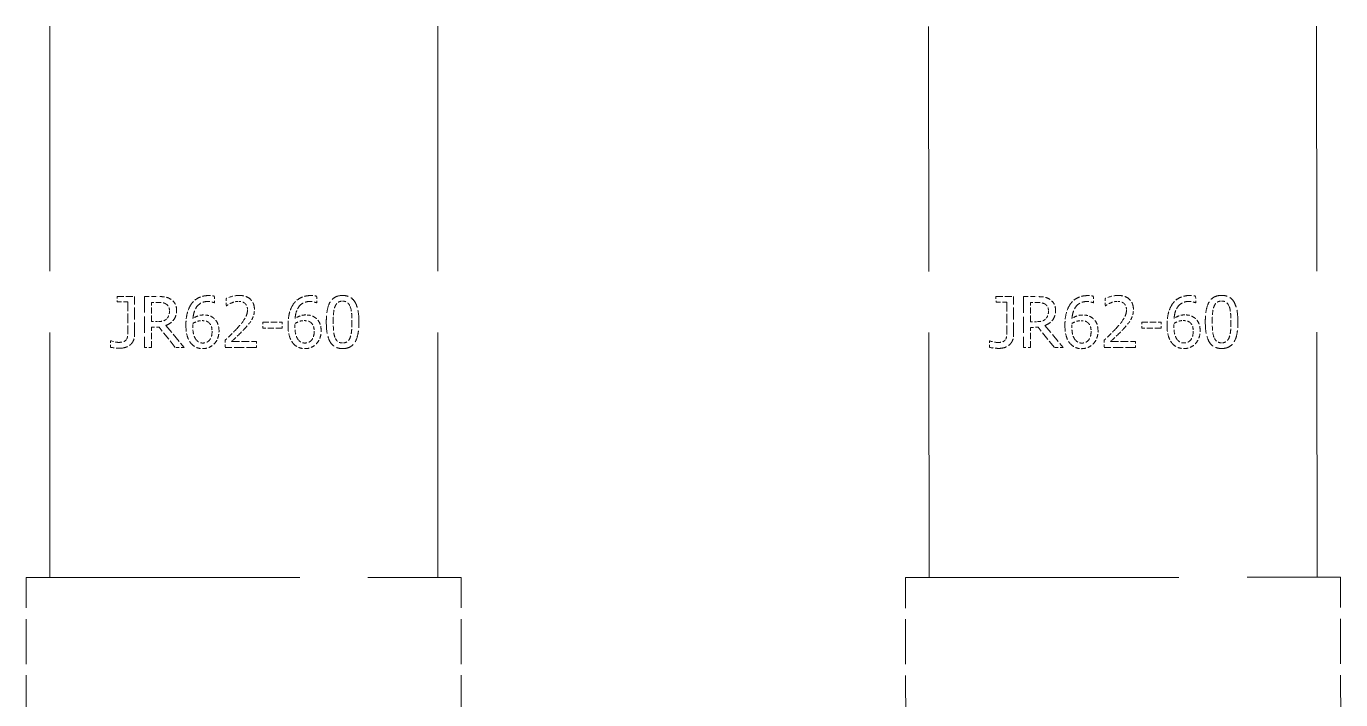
# Model space of a CAD drawing. Header units: millimetres. Extents: x 0 to 5945, y 0 to 4205.
# Drawn here: x 1856.1 to 1920.4, y 759.5 to 792.5 of the extents above; entities that cross this region are included whole.
import ezdxf

# ---------------------------------------------------------------- set-up
doc = ezdxf.new("R2010")
doc.units = ezdxf.units.MM
doc.header["$LTSCALE"] = 5
doc.linetypes.add('DASHED', pattern=[0.2067, 0.1654, -0.0413])
doc.layers.add('가려진 것(ISO)', color=2, linetype='DASHED', lineweight=18)

msp = doc.modelspace()

# ---------------------------------------------------------------- linework, layer by layer
at = {"layer": '가려진 것(ISO)', "ltscale": 14.513788}
for p, q in [((1857.237, 765.541), (1857.237, 795.541)), ((1876.237, 765.541), (1876.237, 795.541)), ((1900.291, 765.531), (1900.259, 795.531)), ((1919.291, 765.551), (1919.259, 795.551))]:
    msp.add_line(p, q, dxfattribs=at)
at = {"layer": '가려진 것(ISO)', "ltscale": 0.408742}
for p, q in [((1860.53, 779.304), (1861.391, 779.304)), ((1903.569, 779.298), (1904.43, 779.299))]:
    msp.add_line(p, q, dxfattribs=at)
at = {"layer": '가려진 것(ISO)', "ltscale": 0.101}
for p, q in [((1860.53, 779.304), (1860.53, 779.039)), ((1903.569, 779.298), (1903.57, 779.032))]:
    msp.add_line(p, q, dxfattribs=at)
at = {"layer": '가려진 것(ISO)', "ltscale": 0.254898}
for p, q in [((1861.058, 779.039), (1860.53, 779.039)), ((1904.098, 779.033), (1903.57, 779.032))]:
    msp.add_line(p, q, dxfattribs=at)
at = {"layer": '가려진 것(ISO)', "ltscale": 0.554793}
for p, q in [((1861.058, 779.039), (1861.058, 777.582)), ((1904.098, 779.033), (1904.1, 777.576))]:
    msp.add_line(p, q, dxfattribs=at)
at = {"layer": '가려진 것(ISO)', "ltscale": 0.704514}
for p, q in [((1861.391, 777.455), (1861.391, 779.304)), ((1904.432, 777.449), (1904.43, 779.299))]:
    msp.add_line(p, q, dxfattribs=at)
at = {"layer": '가려진 것(ISO)', "ltscale": 0.277625}
for p, q in [((1861.881, 779.304), (1862.525, 779.304)), ((1904.921, 779.299), (1905.565, 779.3))]:
    msp.add_line(p, q, dxfattribs=at)
at = {"layer": '가려진 것(ISO)', "ltscale": 0.952248}
for p, q in [((1861.881, 779.304), (1861.881, 776.804)), ((1904.921, 779.299), (1904.923, 776.799))]:
    msp.add_line(p, q, dxfattribs=at)
at = {"layer": '가려진 것(ISO)', "ltscale": 0.357995}
for p, q in [((1862.213, 778.076), (1862.213, 779.017)), ((1905.254, 778.072), (1905.253, 779.012))]:
    msp.add_line(p, q, dxfattribs=at)
at = {"layer": '가려진 것(ISO)', "ltscale": 0.140725}
for p, q in [((1862.543, 779.017), (1862.213, 779.017)), ((1905.583, 779.012), (1905.253, 779.012))]:
    msp.add_line(p, q, dxfattribs=at)
at = {"layer": '가려진 것(ISO)', "ltscale": 0.005363}
for p, q in [((1865.307, 778.994), (1865.293, 778.994)), ((1908.347, 778.993), (1908.333, 778.993))]:
    msp.add_line(p, q, dxfattribs=at)
at = {"layer": '가려진 것(ISO)', "ltscale": 0.122609}
for p, q in [((1865.307, 778.994), (1865.307, 779.316)), ((1870.307, 778.994), (1870.307, 779.316)), ((1908.347, 778.993), (1908.346, 779.315)), ((1913.347, 778.998), (1913.346, 779.32))]:
    msp.add_line(p, q, dxfattribs=at)
at = {"layer": '가려진 것(ISO)', "ltscale": 0.135729}
for p, q in [((1865.872, 779.207), (1865.872, 778.85)), ((1908.912, 779.206), (1908.912, 778.849))]:
    msp.add_line(p, q, dxfattribs=at)
at = {"layer": '가려진 것(ISO)', "ltscale": 0.006873}
for p, q in [((1865.89, 778.85), (1865.872, 778.85)), ((1908.93, 778.85), (1908.912, 778.849))]:
    msp.add_line(p, q, dxfattribs=at)
at = {"layer": '가려진 것(ISO)', "ltscale": 0.005708}
for p, q in [((1870.307, 778.994), (1870.293, 778.994)), ((1913.347, 778.998), (1913.333, 778.998))]:
    msp.add_line(p, q, dxfattribs=at)
at = {"layer": '가려진 것(ISO)', "ltscale": 0.124447}
for p, q in [((1862.213, 778.076), (1862.505, 778.076)), ((1905.254, 778.072), (1905.546, 778.072))]:
    msp.add_line(p, q, dxfattribs=at)
at = {"layer": '가려진 것(ISO)', "ltscale": 0.378833}
for p, q in [((1862.213, 776.804), (1862.213, 777.799)), ((1905.256, 776.799), (1905.255, 777.794))]:
    msp.add_line(p, q, dxfattribs=at)
at = {"layer": '가려진 것(ISO)', "ltscale": 0.162092}
for p, q in [((1862.594, 777.799), (1862.213, 777.799)), ((1905.635, 777.795), (1905.255, 777.794))]:
    msp.add_line(p, q, dxfattribs=at)
at = {"layer": '가려진 것(ISO)', "ltscale": 0.500089}
for p, q in [((1863.384, 776.804), (1862.594, 777.799)), ((1906.427, 776.801), (1905.635, 777.795))]:
    msp.add_line(p, q, dxfattribs=at)
at = {"layer": '가려진 것(ISO)', "ltscale": 0.549816}
for p, q in [((1862.926, 777.892), (1863.816, 776.804)), ((1905.968, 777.888), (1906.858, 776.801))]:
    msp.add_line(p, q, dxfattribs=at)
at = {"layer": '가려진 것(ISO)', "ltscale": 0.364289}
for p, q in [((1867.665, 778.05), (1868.611, 778.05)), ((1868.611, 777.746), (1867.665, 777.746)), ((1910.706, 778.051), (1911.652, 778.052)), ((1911.652, 777.748), (1910.706, 777.747))]:
    msp.add_line(p, q, dxfattribs=at)
at = {"layer": '가려진 것(ISO)', "ltscale": 0.115664}
for p, q in [((1867.665, 778.05), (1867.665, 777.746)), ((1868.611, 777.746), (1868.611, 778.05)), ((1910.706, 778.051), (1910.706, 777.747)), ((1911.652, 777.748), (1911.652, 778.052))]:
    msp.add_line(p, q, dxfattribs=at)
at = {"layer": '가려진 것(ISO)', "ltscale": 0.009279}
for p, q in [((1860.21, 777.138), (1860.228, 777.138)), ((1903.252, 777.132), (1903.27, 777.132))]:
    msp.add_line(p, q, dxfattribs=at)
at = {"layer": '가려진 것(ISO)', "ltscale": 0.121838}
for p, q in [((1860.21, 777.138), (1860.21, 776.818)), ((1903.252, 777.132), (1903.252, 776.811))]:
    msp.add_line(p, q, dxfattribs=at)
at = {"layer": '가려진 것(ISO)', "ltscale": 0.134957}
for p, q in [((1865.819, 777.159), (1865.819, 776.804)), ((1908.861, 777.158), (1908.862, 776.803))]:
    msp.add_line(p, q, dxfattribs=at)
at = {"layer": '가려진 것(ISO)', "ltscale": 0.467898}
for p, q in [((1866.133, 777.094), (1867.361, 777.094)), ((1909.175, 777.093), (1910.403, 777.095))]:
    msp.add_line(p, q, dxfattribs=at)
at = {"layer": '가려진 것(ISO)', "ltscale": 0.110261}
for p, q in [((1867.361, 776.804), (1867.361, 777.094)), ((1910.403, 776.805), (1910.403, 777.095))]:
    msp.add_line(p, q, dxfattribs=at)
at = {"layer": '가려진 것(ISO)', "ltscale": 0.144507}
for p, q in [((1862.213, 776.804), (1861.881, 776.804)), ((1905.256, 776.799), (1904.923, 776.799))]:
    msp.add_line(p, q, dxfattribs=at)
at = {"layer": '가려진 것(ISO)', "ltscale": 0.173639}
for p, q in [((1863.816, 776.804), (1863.384, 776.804)), ((1906.858, 776.801), (1906.427, 776.801))]:
    msp.add_line(p, q, dxfattribs=at)
at = {"layer": '가려진 것(ISO)', "ltscale": 0.587895}
for p, q in [((1867.361, 776.804), (1865.819, 776.804)), ((1910.403, 776.805), (1908.862, 776.803))]:
    msp.add_line(p, q, dxfattribs=at)
at = {"layer": '가려진 것(ISO)', "ltscale": 16.186726}
for p, q in [((1856.087, 765.541), (1877.387, 765.541)), ((1899.141, 765.53), (1920.441, 765.552))]:
    msp.add_line(p, q, dxfattribs=at)
at = {"layer": '가려진 것(ISO)', "ltscale": 2.666475}
for p, q in [((1856.087, 758.541), (1856.087, 765.541)), ((1877.387, 758.541), (1877.387, 765.541)), ((1899.148, 758.53), (1899.141, 765.53)), ((1920.448, 758.552), (1920.441, 765.552))]:
    msp.add_line(p, q, dxfattribs=at)
at = {"layer": '가려진 것(ISO)', "ltscale": 0.273012}
for points in [[(1863.161, 779.173), (1863.086, 779.221), (1863.007, 779.255), (1862.826, 779.295), (1862.701, 779.301), (1862.596, 779.304), (1862.561, 779.304), (1862.525, 779.304)], [(1906.201, 779.169), (1906.126, 779.217), (1906.047, 779.251), (1905.866, 779.291), (1905.741, 779.296), (1905.636, 779.299), (1905.6, 779.3), (1905.565, 779.3)]]:
    msp.add_open_spline(points, degree=3, knots=[-0.05466437, -0.05466437, -0.05466437, -0.05466437, -0.03459199, -0.03459199, -0.01180829, -0.01180829, 0, 0, 0, 0], dxfattribs=at)
at = {"layer": '가려진 것(ISO)', "ltscale": 0.171168}
for points in [[(1862.543, 779.017), (1862.663, 779.017), (1862.737, 779.006), (1862.839, 778.983), (1862.892, 778.963), (1862.941, 778.931)], [(1905.583, 779.012), (1905.703, 779.012), (1905.777, 779.001), (1905.879, 778.979), (1905.932, 778.959), (1905.981, 778.927)]]:
    msp.add_open_spline(points, degree=3, knots=[-0.03406026, -0.03406026, -0.03406026, -0.03406026, -0.01837756, -0.01837756, 0, 0, 0, 0], dxfattribs=at)
at = {"layer": '가려진 것(ISO)', "ltscale": 0.149238}
for points in [[(1862.941, 778.931), (1862.97, 778.912), (1862.996, 778.888), (1863.038, 778.836), (1863.056, 778.807), (1863.09, 778.715), (1863.099, 778.657), (1863.099, 778.599)], [(1905.981, 778.927), (1906.01, 778.908), (1906.037, 778.884), (1906.078, 778.832), (1906.096, 778.803), (1906.131, 778.711), (1906.139, 778.654), (1906.139, 778.595)]]:
    msp.add_open_spline(points, degree=3, knots=[-0.0443716, -0.0443716, -0.0443716, -0.0443716, -0.02972846, -0.02972846, -0.01746242, -0.01746242, 0, 0, 0, 0], dxfattribs=at)
at = {"layer": '가려진 것(ISO)', "ltscale": 0.25046}
for points in [[(1863.445, 778.626), (1863.445, 778.684), (1863.44, 778.742), (1863.417, 778.849), (1863.4, 778.898), (1863.355, 778.982), (1863.311, 779.054), (1863.207, 779.141), (1863.184, 779.158), (1863.161, 779.173)], [(1906.485, 778.622), (1906.485, 778.68), (1906.48, 778.739), (1906.457, 778.846), (1906.44, 778.894), (1906.395, 778.978), (1906.351, 779.05), (1906.247, 779.138), (1906.224, 779.154), (1906.201, 779.169)]]:
    msp.add_open_spline(points, degree=3, knots=[-0.1246315, -0.1246315, -0.1246315, -0.1246315, -0.0812809, -0.0812809, -0.0425618, -0.0425618, -0.0086872, -0.0086872, 0, 0, 0, 0], dxfattribs=at)
at = {"layer": '가려진 것(ISO)', "ltscale": 0.419814}
for points in [[(1864.176, 778.948), (1864.092, 778.831), (1864.032, 778.701), (1863.947, 778.422), (1863.919, 778.261), (1863.904, 778.019), (1863.903, 777.961), (1863.903, 777.902)], [(1907.216, 778.945), (1907.133, 778.828), (1907.072, 778.698), (1906.988, 778.419), (1906.96, 778.258), (1906.946, 778.016), (1906.944, 777.958), (1906.944, 777.899)]]:
    msp.add_open_spline(points, degree=3, knots=[-0.1276001, -0.1276001, -0.1276001, -0.1276001, -0.0727855, -0.0727855, -0.0175093, -0.0175093, 0, 0, 0, 0], dxfattribs=at)
at = {"layer": '가려진 것(ISO)', "ltscale": 0.3789}
for points in [[(1865.023, 779.351), (1864.939, 779.351), (1864.855, 779.344), (1864.697, 779.312), (1864.623, 779.289), (1864.472, 779.22), (1864.361, 779.156), (1864.229, 779.016), (1864.201, 778.983), (1864.176, 778.948)], [(1908.063, 779.349), (1907.979, 779.349), (1907.895, 779.342), (1907.737, 779.31), (1907.663, 779.287), (1907.512, 779.217), (1907.401, 779.154), (1907.269, 779.013), (1907.241, 778.98), (1907.216, 778.945)]]:
    msp.add_open_spline(points, degree=3, knots=[-0.1415252, -0.1415252, -0.1415252, -0.1415252, -0.0985965, -0.0985965, -0.0587664, -0.0587664, -0.013082, -0.013082, 0, 0, 0, 0], dxfattribs=at)
at = {"layer": '가려진 것(ISO)', "ltscale": 0.476875}
for points in [[(1864.247, 778.226), (1864.256, 778.328), (1864.273, 778.431), (1864.327, 778.611), (1864.361, 778.691), (1864.464, 778.849), (1864.526, 778.906), (1864.651, 778.994), (1864.728, 779.026), (1864.866, 779.056), (1864.922, 779.061), (1864.979, 779.061)], [(1907.288, 778.224), (1907.297, 778.325), (1907.314, 778.428), (1907.368, 778.609), (1907.402, 778.689), (1907.504, 778.847), (1907.566, 778.903), (1907.691, 778.991), (1907.768, 779.024), (1907.906, 779.054), (1907.962, 779.059), (1908.019, 779.059)]]:
    msp.add_open_spline(points, degree=3, knots=[-0.1012376, -0.1012376, -0.1012376, -0.1012376, -0.080962, -0.080962, -0.0636958, -0.0636958, -0.0432584, -0.0432584, -0.0171702, -0.0171702, 0, 0, 0, 0], dxfattribs=at)
at = {"layer": '가려진 것(ISO)', "ltscale": 0.12489}
for points in [[(1864.979, 779.061), (1865.129, 779.061), (1865.224, 779.024), (1865.273, 779.004), (1865.283, 778.999), (1865.293, 778.994)], [(1908.019, 779.059), (1908.169, 779.059), (1908.264, 779.022), (1908.313, 779.002), (1908.323, 778.998), (1908.333, 778.993)]]:
    msp.add_open_spline(points, degree=3, knots=[-0.01594945, -0.01594945, -0.01594945, -0.01594945, -0.00327413, -0.00327413, 0, 0, 0, 0], dxfattribs=at)
at = {"layer": '가려진 것(ISO)', "ltscale": 0.110616}
for points in [[(1865.307, 779.316), (1865.228, 779.342), (1865.137, 779.348), (1865.054, 779.351), (1865.039, 779.351), (1865.023, 779.351)], [(1908.346, 779.315), (1908.268, 779.341), (1908.177, 779.347), (1908.094, 779.349), (1908.078, 779.349), (1908.063, 779.349)]]:
    msp.add_open_spline(points, degree=3, knots=[-0.02531161, -0.02531161, -0.02531161, -0.02531161, -0.00470546, -0.00470546, 0, 0, 0, 0], dxfattribs=at)
at = {"layer": '가려진 것(ISO)', "ltscale": 0.252628}
for points in [[(1866.512, 779.357), (1866.316, 779.357), (1866.12, 779.308), (1865.916, 779.227), (1865.893, 779.217), (1865.872, 779.207)], [(1909.552, 779.357), (1909.356, 779.356), (1909.159, 779.307), (1908.956, 779.226), (1908.933, 779.217), (1908.912, 779.206)]]:
    msp.add_open_spline(points, degree=3, knots=[-0.06594445, -0.06594445, -0.06594445, -0.06594445, -0.00718469, -0.00718469, 0, 0, 0, 0], dxfattribs=at)
at = {"layer": '가려진 것(ISO)', "ltscale": 0.106803}
for points in [[(1865.89, 778.85), (1865.918, 778.87), (1865.95, 778.89), (1866.009, 778.927), (1866.045, 778.949), (1866.106, 778.977), (1866.12, 778.983), (1866.133, 778.988)], [(1908.93, 778.85), (1908.958, 778.869), (1908.99, 778.889), (1909.049, 778.926), (1909.085, 778.948), (1909.146, 778.976), (1909.16, 778.982), (1909.173, 778.988)]]:
    msp.add_open_spline(points, degree=3, knots=[-0.0349566, -0.0349566, -0.0349566, -0.0349566, -0.02032554, -0.02032554, -0.0044055, -0.0044055, 0, 0, 0, 0], dxfattribs=at)
at = {"layer": '가려진 것(ISO)', "ltscale": 0.139302}
for points in [[(1866.133, 778.988), (1866.218, 779.023), (1866.324, 779.057), (1866.454, 779.067), (1866.471, 779.067), (1866.488, 779.067)], [(1909.173, 778.988), (1909.258, 779.023), (1909.364, 779.057), (1909.493, 779.066), (1909.511, 779.067), (1909.528, 779.067)]]:
    msp.add_open_spline(points, degree=3, knots=[-0.0390824, -0.0390824, -0.0390824, -0.0390824, -0.00516558, -0.00516558, 0, 0, 0, 0], dxfattribs=at)
at = {"layer": '가려진 것(ISO)', "ltscale": 0.125375}
for points in [[(1866.488, 779.067), (1866.538, 779.067), (1866.588, 779.062), (1866.679, 779.037), (1866.721, 779.019), (1866.771, 778.985), (1866.783, 778.976), (1866.794, 778.966)], [(1909.528, 779.067), (1909.578, 779.067), (1909.627, 779.062), (1909.719, 779.037), (1909.761, 779.019), (1909.811, 778.985), (1909.823, 778.976), (1909.834, 778.966)]]:
    msp.add_open_spline(points, degree=3, knots=[-0.03310011, -0.03310011, -0.03310011, -0.03310011, -0.01813596, -0.01813596, -0.00446671, -0.00446671, 0, 0, 0, 0], dxfattribs=at)
at = {"layer": '가려진 것(ISO)', "ltscale": 0.437306}
for points in [[(1867.258, 778.67), (1867.258, 778.746), (1867.249, 778.822), (1867.209, 778.961), (1867.18, 779.024), (1867.102, 779.133), (1867.047, 779.193), (1866.886, 779.294), (1866.796, 779.325), (1866.639, 779.352), (1866.576, 779.357), (1866.512, 779.357)], [(1910.298, 778.671), (1910.298, 778.746), (1910.289, 778.822), (1910.249, 778.962), (1910.22, 779.024), (1910.142, 779.134), (1910.086, 779.194), (1909.926, 779.294), (1909.836, 779.325), (1909.679, 779.352), (1909.615, 779.357), (1909.552, 779.357)]]:
    msp.add_open_spline(points, degree=3, knots=[-0.1385155, -0.1385155, -0.1385155, -0.1385155, -0.105797, -0.105797, -0.0758174, -0.0758174, -0.0476943, -0.0476943, -0.0189913, -0.0189913, 0, 0, 0, 0], dxfattribs=at)
at = {"layer": '가려진 것(ISO)', "ltscale": 0.13261}
for points in [[(1866.794, 778.966), (1866.811, 778.951), (1866.826, 778.935), (1866.853, 778.899), (1866.865, 778.879), (1866.895, 778.818), (1866.909, 778.771), (1866.917, 778.691), (1866.917, 778.671), (1866.917, 778.652)], [(1909.834, 778.966), (1909.851, 778.951), (1909.866, 778.935), (1909.893, 778.899), (1909.905, 778.879), (1909.935, 778.818), (1909.949, 778.771), (1909.957, 778.691), (1909.958, 778.672), (1909.958, 778.652)]]:
    msp.add_open_spline(points, degree=3, knots=[-0.04237306, -0.04237306, -0.04237306, -0.04237306, -0.03333512, -0.03333512, -0.02397908, -0.02397908, -0.00586038, -0.00586038, 0, 0, 0, 0], dxfattribs=at)
at = {"layer": '가려진 것(ISO)', "ltscale": 0.419428}
for points in [[(1869.176, 778.948), (1869.093, 778.831), (1869.032, 778.701), (1868.954, 778.446), (1868.921, 778.287), (1868.905, 778.021), (1868.903, 777.962), (1868.903, 777.902)], [(1912.216, 778.95), (1912.133, 778.834), (1912.072, 778.704), (1911.995, 778.448), (1911.961, 778.289), (1911.946, 778.024), (1911.944, 777.964), (1911.944, 777.905)]]:
    msp.add_open_spline(points, degree=3, knots=[-0.1527943, -0.1527943, -0.1527943, -0.1527943, -0.0798748, -0.0798748, -0.0178348, -0.0178348, 0, 0, 0, 0], dxfattribs=at)
at = {"layer": '가려진 것(ISO)', "ltscale": 0.385581}
for points in [[(1870.023, 779.351), (1869.939, 779.351), (1869.854, 779.344), (1869.694, 779.311), (1869.619, 779.288), (1869.467, 779.217), (1869.359, 779.154), (1869.229, 779.016), (1869.201, 778.983), (1869.176, 778.948)], [(1913.063, 779.354), (1912.978, 779.354), (1912.893, 779.347), (1912.733, 779.314), (1912.659, 779.291), (1912.507, 779.22), (1912.399, 779.157), (1912.269, 779.019), (1912.241, 778.986), (1912.216, 778.95)]]:
    msp.add_open_spline(points, degree=3, knots=[-0.1420813, -0.1420813, -0.1420813, -0.1420813, -0.0980684, -0.0980684, -0.0578578, -0.0578578, -0.0131224, -0.0131224, 0, 0, 0, 0], dxfattribs=at)
at = {"layer": '가려진 것(ISO)', "ltscale": 0.482421}
for points in [[(1869.247, 778.226), (1869.256, 778.329), (1869.274, 778.434), (1869.329, 778.616), (1869.364, 778.697), (1869.468, 778.853), (1869.53, 778.909), (1869.656, 778.997), (1869.734, 779.028), (1869.871, 779.056), (1869.925, 779.061), (1869.979, 779.061)], [(1912.288, 778.229), (1912.297, 778.332), (1912.314, 778.436), (1912.369, 778.619), (1912.404, 778.7), (1912.508, 778.856), (1912.57, 778.912), (1912.696, 779), (1912.774, 779.032), (1912.911, 779.06), (1912.965, 779.065), (1913.019, 779.065)]]:
    msp.add_open_spline(points, degree=3, knots=[-0.1031542, -0.1031542, -0.1031542, -0.1031542, -0.0823248, -0.0823248, -0.0645838, -0.0645838, -0.044015, -0.044015, -0.0171005, -0.0171005, 0, 0, 0, 0], dxfattribs=at)
at = {"layer": '가려진 것(ISO)', "ltscale": 0.131135}
for points in [[(1869.979, 779.061), (1870.131, 779.061), (1870.227, 779.023), (1870.274, 779.003), (1870.284, 778.999), (1870.293, 778.994)], [(1913.019, 779.065), (1913.171, 779.065), (1913.267, 779.026), (1913.314, 779.007), (1913.324, 779.003), (1913.333, 778.998)]]:
    msp.add_open_spline(points, degree=3, knots=[-0.01621827, -0.01621827, -0.01621827, -0.01621827, -0.00322432, -0.00322432, 0, 0, 0, 0], dxfattribs=at)
at = {"layer": '가려진 것(ISO)', "ltscale": 0.116559}
for points in [[(1870.307, 779.316), (1870.227, 779.343), (1870.134, 779.348), (1870.053, 779.351), (1870.038, 779.351), (1870.023, 779.351)], [(1913.346, 779.32), (1913.267, 779.347), (1913.174, 779.352), (1913.092, 779.354), (1913.078, 779.354), (1913.063, 779.354)]]:
    msp.add_open_spline(points, degree=3, knots=[-0.0260772, -0.0260772, -0.0260772, -0.0260772, -0.00471545, -0.00471545, 0, 0, 0, 0], dxfattribs=at)
at = {"layer": '가려진 것(ISO)', "ltscale": 0.690458}
for points in [[(1871.577, 779.355), (1871.466, 779.355), (1871.353, 779.338), (1871.174, 779.256), (1871.109, 779.209), (1870.979, 779.068), (1870.931, 778.977), (1870.836, 778.734), (1870.805, 778.551), (1870.781, 778.273), (1870.777, 778.162), (1870.777, 778.052)], [(1914.617, 779.36), (1914.506, 779.36), (1914.392, 779.343), (1914.214, 779.261), (1914.148, 779.213), (1914.019, 779.072), (1913.971, 778.982), (1913.876, 778.738), (1913.846, 778.556), (1913.821, 778.277), (1913.818, 778.166), (1913.818, 778.056)]]:
    msp.add_open_spline(points, degree=3, knots=[-0.1670447, -0.1670447, -0.1670447, -0.1670447, -0.1347496, -0.1347496, -0.1121471, -0.1121471, -0.0838653, -0.0838653, -0.0328227, -0.0328227, 0, 0, 0, 0], dxfattribs=at)
at = {"layer": '가려진 것(ISO)', "ltscale": 0.29436}
for points in [[(1871.117, 778.052), (1871.117, 778.213), (1871.121, 778.374), (1871.151, 778.627), (1871.17, 778.727), (1871.204, 778.814)], [(1914.158, 778.057), (1914.158, 778.217), (1914.162, 778.378), (1914.191, 778.631), (1914.21, 778.732), (1914.245, 778.819)]]:
    msp.add_open_spline(points, degree=3, knots=[-0.07679167, -0.07679167, -0.07679167, -0.07679167, -0.02855561, -0.02855561, 0, 0, 0, 0], dxfattribs=at)
at = {"layer": '가려진 것(ISO)', "ltscale": 0.203335}
for points in [[(1871.204, 778.814), (1871.227, 778.87), (1871.257, 778.923), (1871.337, 779.01), (1871.377, 779.033), (1871.46, 779.069), (1871.519, 779.077), (1871.577, 779.077)], [(1914.245, 778.819), (1914.267, 778.875), (1914.297, 778.928), (1914.377, 779.015), (1914.417, 779.038), (1914.5, 779.074), (1914.559, 779.082), (1914.617, 779.082)]]:
    msp.add_open_spline(points, degree=3, knots=[-0.040214, -0.040214, -0.040214, -0.040214, -0.03024949, -0.03024949, -0.01996738, -0.01996738, 0, 0, 0, 0], dxfattribs=at)
at = {"layer": '가려진 것(ISO)', "ltscale": 0.699436}
for points in [[(1872.375, 778.054), (1872.375, 778.261), (1872.361, 778.482), (1872.287, 778.8), (1872.248, 778.916), (1872.157, 779.074), (1872.105, 779.151), (1871.945, 779.276), (1871.86, 779.314), (1871.706, 779.349), (1871.642, 779.355), (1871.577, 779.355)], [(1915.416, 778.06), (1915.416, 778.267), (1915.401, 778.488), (1915.328, 778.806), (1915.288, 778.922), (1915.197, 779.08), (1915.145, 779.157), (1914.985, 779.282), (1914.9, 779.319), (1914.746, 779.354), (1914.681, 779.36), (1914.617, 779.36)]]:
    msp.add_open_spline(points, degree=3, knots=[-0.2611007, -0.2611007, -0.2611007, -0.2611007, -0.1542755, -0.1542755, -0.0907483, -0.0907483, -0.0549056, -0.0549056, -0.0224065, -0.0224065, 0, 0, 0, 0], dxfattribs=at)
at = {"layer": '가려진 것(ISO)', "ltscale": 0.203215}
for points in [[(1871.577, 779.077), (1871.633, 779.077), (1871.689, 779.069), (1871.767, 779.037), (1871.809, 779.015), (1871.892, 778.926), (1871.921, 778.875), (1871.944, 778.818)], [(1914.617, 779.082), (1914.673, 779.083), (1914.729, 779.075), (1914.807, 779.042), (1914.849, 779.021), (1914.932, 778.932), (1914.961, 778.88), (1914.984, 778.824)]]:
    msp.add_open_spline(points, degree=3, knots=[-0.08060215, -0.08060215, -0.08060215, -0.08060215, -0.03942196, -0.03942196, -0.01881547, -0.01881547, 0, 0, 0, 0], dxfattribs=at)
at = {"layer": '가려진 것(ISO)', "ltscale": 0.295907}
for points in [[(1871.944, 778.818), (1871.945, 778.814), (1871.947, 778.809), (1871.993, 778.687), (1872.009, 778.558), (1872.023, 778.424), (1872.027, 778.356), (1872.032, 778.251), (1872.033, 778.213), (1872.034, 778.155), (1872.034, 778.135), (1872.035, 778.095), (1872.035, 778.075), (1872.035, 778.054)], [(1914.984, 778.824), (1914.986, 778.819), (1914.987, 778.815), (1915.034, 778.692), (1915.049, 778.564), (1915.063, 778.43), (1915.068, 778.362), (1915.073, 778.257), (1915.074, 778.219), (1915.075, 778.161), (1915.075, 778.141), (1915.076, 778.101), (1915.076, 778.08), (1915.076, 778.06)]]:
    msp.add_open_spline(points, degree=3, knots=[-0.06467938, -0.06467938, -0.06467938, -0.06467938, -0.06391899, -0.06391899, -0.04361818, -0.04361818, -0.02343917, -0.02343917, -0.01210633, -0.01210633, -0.00611506, -0.00611506, 0, 0, 0, 0], dxfattribs=at)
at = {"layer": '가려진 것(ISO)', "ltscale": 0.199946}
for points in [[(1862.957, 778.206), (1862.93, 778.18), (1862.901, 778.158), (1862.822, 778.115), (1862.781, 778.106), (1862.679, 778.083), (1862.59, 778.076), (1862.505, 778.076)], [(1905.998, 778.202), (1905.971, 778.176), (1905.942, 778.154), (1905.863, 778.111), (1905.821, 778.101), (1905.72, 778.079), (1905.631, 778.072), (1905.546, 778.072)]]:
    msp.add_open_spline(points, degree=3, knots=[-0.03811285, -0.03811285, -0.03811285, -0.03811285, -0.03413639, -0.03413639, -0.02835052, -0.02835052, 0, 0, 0, 0], dxfattribs=at)
at = {"layer": '가려진 것(ISO)', "ltscale": 0.377433}
for points in [[(1862.926, 777.892), (1863.022, 777.928), (1863.113, 777.978), (1863.24, 778.087), (1863.3, 778.149), (1863.393, 778.309), (1863.421, 778.394), (1863.442, 778.53), (1863.445, 778.578), (1863.445, 778.626)], [(1905.968, 777.888), (1906.063, 777.924), (1906.154, 777.974), (1906.281, 778.084), (1906.341, 778.145), (1906.434, 778.306), (1906.462, 778.39), (1906.482, 778.527), (1906.485, 778.575), (1906.485, 778.622)]]:
    msp.add_open_spline(points, degree=3, knots=[-0.1196822, -0.1196822, -0.1196822, -0.1196822, -0.0707649, -0.0707649, -0.0415471, -0.0415471, -0.0142504, -0.0142504, 0, 0, 0, 0], dxfattribs=at)
at = {"layer": '가려진 것(ISO)', "ltscale": 0.166024}
for points in [[(1863.099, 778.599), (1863.099, 778.551), (1863.095, 778.503), (1863.076, 778.399), (1863.06, 778.36), (1863.026, 778.286), (1862.995, 778.243), (1862.957, 778.206)], [(1906.139, 778.595), (1906.139, 778.547), (1906.136, 778.499), (1906.116, 778.395), (1906.101, 778.356), (1906.067, 778.282), (1906.036, 778.239), (1905.998, 778.202)]]:
    msp.add_open_spline(points, degree=3, knots=[-0.03133394, -0.03133394, -0.03133394, -0.03133394, -0.02472151, -0.02472151, -0.01669633, -0.01669633, 0, 0, 0, 0], dxfattribs=at)
at = {"layer": '가려진 것(ISO)', "ltscale": 0.217692}
for points in [[(1864.768, 778.401), (1864.686, 778.401), (1864.606, 778.391), (1864.461, 778.346), (1864.387, 778.313), (1864.292, 778.256), (1864.269, 778.242), (1864.247, 778.226)], [(1907.809, 778.399), (1907.727, 778.398), (1907.646, 778.388), (1907.501, 778.344), (1907.428, 778.311), (1907.332, 778.254), (1907.31, 778.239), (1907.288, 778.224)]]:
    msp.add_open_spline(points, degree=3, knots=[-0.06421569, -0.06421569, -0.06421569, -0.06421569, -0.03418018, -0.03418018, -0.00818489, -0.00818489, 0, 0, 0, 0], dxfattribs=at)
at = {"layer": '가려진 것(ISO)', "ltscale": 0.199722}
for points in [[(1865.252, 778.253), (1865.192, 778.298), (1865.125, 778.338), (1864.986, 778.385), (1864.912, 778.394), (1864.821, 778.4), (1864.794, 778.401), (1864.768, 778.401)], [(1908.293, 778.251), (1908.233, 778.296), (1908.166, 778.336), (1908.027, 778.383), (1907.953, 778.392), (1907.862, 778.398), (1907.835, 778.399), (1907.809, 778.399)]]:
    msp.add_open_spline(points, degree=3, knots=[-0.04850563, -0.04850563, -0.04850563, -0.04850563, -0.02793351, -0.02793351, -0.00810398, -0.00810398, 0, 0, 0, 0], dxfattribs=at)
at = {"layer": '가려진 것(ISO)', "ltscale": 0.275053}
for points in [[(1865.524, 777.615), (1865.524, 777.742), (1865.506, 777.871), (1865.435, 778.041), (1865.397, 778.116), (1865.302, 778.212), (1865.278, 778.233), (1865.252, 778.253)], [(1908.565, 777.613), (1908.565, 777.74), (1908.547, 777.869), (1908.477, 778.039), (1908.438, 778.115), (1908.343, 778.211), (1908.319, 778.232), (1908.293, 778.251)]]:
    msp.add_open_spline(points, degree=3, knots=[-0.1095565, -0.1095565, -0.1095565, -0.1095565, -0.0407012, -0.0407012, -0.0097458, -0.0097458, 0, 0, 0, 0], dxfattribs=at)
at = {"layer": '가려진 것(ISO)', "ltscale": 0.397771}
for points in [[(1866.917, 778.652), (1866.917, 778.595), (1866.911, 778.538), (1866.885, 778.425), (1866.866, 778.37), (1866.811, 778.254), (1866.749, 778.141), (1866.524, 777.874), (1866.474, 777.816), (1866.423, 777.76)], [(1909.958, 778.652), (1909.958, 778.595), (1909.952, 778.538), (1909.926, 778.426), (1909.907, 778.371), (1909.852, 778.254), (1909.79, 778.141), (1909.566, 777.873), (1909.515, 777.816), (1909.464, 777.76)]]:
    msp.add_open_spline(points, degree=3, knots=[-0.2414012, -0.2414012, -0.2414012, -0.2414012, -0.173911, -0.173911, -0.104866, -0.104866, -0.022557, -0.022557, 0, 0, 0, 0], dxfattribs=at)
at = {"layer": '가려진 것(ISO)', "ltscale": 0.207195}
for points in [[(1866.794, 777.742), (1866.901, 777.856), (1867.007, 777.974), (1867.104, 778.127), (1867.116, 778.148), (1867.128, 778.17)], [(1909.835, 777.742), (1909.943, 777.857), (1910.048, 777.975), (1910.145, 778.128), (1910.157, 778.149), (1910.169, 778.17)]]:
    msp.add_open_spline(points, degree=3, knots=[-0.05434165, -0.05434165, -0.05434165, -0.05434165, -0.00731404, -0.00731404, 0, 0, 0, 0], dxfattribs=at)
at = {"layer": '가려진 것(ISO)', "ltscale": 0.199185}
for points in [[(1867.128, 778.17), (1867.164, 778.231), (1867.192, 778.296), (1867.231, 778.421), (1867.248, 778.492), (1867.257, 778.615), (1867.258, 778.642), (1867.258, 778.67)], [(1910.169, 778.17), (1910.204, 778.232), (1910.232, 778.296), (1910.272, 778.422), (1910.289, 778.493), (1910.297, 778.615), (1910.298, 778.643), (1910.298, 778.671)]]:
    msp.add_open_spline(points, degree=3, knots=[-0.07006802, -0.07006802, -0.07006802, -0.07006802, -0.03676824, -0.03676824, -0.00832138, -0.00832138, 0, 0, 0, 0], dxfattribs=at)
at = {"layer": '가려진 것(ISO)', "ltscale": 0.220766}
for points in [[(1869.768, 778.401), (1869.687, 778.401), (1869.606, 778.391), (1869.461, 778.346), (1869.387, 778.313), (1869.292, 778.256), (1869.269, 778.242), (1869.247, 778.226)], [(1912.809, 778.404), (1912.728, 778.404), (1912.647, 778.394), (1912.502, 778.349), (1912.428, 778.316), (1912.332, 778.259), (1912.31, 778.244), (1912.288, 778.229)]]:
    msp.add_open_spline(points, degree=3, knots=[-0.06500578, -0.06500578, -0.06500578, -0.06500578, -0.03439535, -0.03439535, -0.00819549, -0.00819549, 0, 0, 0, 0], dxfattribs=at)
at = {"layer": '가려진 것(ISO)', "ltscale": 0.20766}
for points in [[(1870.252, 778.253), (1870.205, 778.288), (1870.155, 778.319), (1870.069, 778.358), (1870.024, 778.374), (1869.919, 778.392), (1869.882, 778.396), (1869.819, 778.4), (1869.794, 778.401), (1869.768, 778.401)], [(1913.293, 778.257), (1913.246, 778.291), (1913.195, 778.323), (1913.11, 778.361), (1913.065, 778.378), (1912.96, 778.396), (1912.923, 778.4), (1912.86, 778.403), (1912.834, 778.404), (1912.809, 778.404)]]:
    msp.add_open_spline(points, degree=3, knots=[-0.07814811, -0.07814811, -0.07814811, -0.07814811, -0.04204702, -0.04204702, -0.01985752, -0.01985752, -0.00813201, -0.00813201, 0, 0, 0, 0], dxfattribs=at)
at = {"layer": '가려진 것(ISO)', "ltscale": 0.278911}
for points in [[(1870.524, 777.615), (1870.524, 777.682), (1870.519, 777.749), (1870.496, 777.875), (1870.48, 777.933), (1870.435, 778.041), (1870.396, 778.118), (1870.299, 778.215), (1870.276, 778.235), (1870.252, 778.253)], [(1913.565, 777.619), (1913.565, 777.686), (1913.56, 777.753), (1913.537, 777.879), (1913.521, 777.937), (1913.476, 778.045), (1913.437, 778.122), (1913.34, 778.219), (1913.317, 778.238), (1913.293, 778.257)]]:
    msp.add_open_spline(points, degree=3, knots=[-0.1155483, -0.1155483, -0.1155483, -0.1155483, -0.0771804, -0.0771804, -0.0424328, -0.0424328, -0.0095292, -0.0095292, 0, 0, 0, 0], dxfattribs=at)
at = {"layer": '가려진 것(ISO)', "ltscale": 0.155152}
for points in [[(1861.058, 777.582), (1861.058, 777.467), (1861.051, 777.381), (1861.036, 777.296), (1861.025, 777.259), (1861.001, 777.214), (1860.995, 777.204), (1860.988, 777.193)], [(1904.1, 777.576), (1904.1, 777.461), (1904.093, 777.375), (1904.078, 777.29), (1904.067, 777.253), (1904.043, 777.208), (1904.037, 777.197), (1904.029, 777.187)]]:
    msp.add_open_spline(points, degree=3, knots=[-0.03024456, -0.03024456, -0.03024456, -0.03024456, -0.01604566, -0.01604566, -0.00409884, -0.00409884, 0, 0, 0, 0], dxfattribs=at)
at = {"layer": '가려진 것(ISO)', "ltscale": 0.377677}
for points in [[(1863.903, 777.902), (1863.903, 777.725), (1863.918, 777.533), (1863.992, 777.288), (1864.034, 777.169), (1864.131, 777.032), (1864.154, 777.004), (1864.178, 776.978)], [(1906.944, 777.899), (1906.944, 777.722), (1906.96, 777.53), (1907.034, 777.285), (1907.076, 777.166), (1907.173, 777.029), (1907.196, 777.001), (1907.221, 776.976)]]:
    msp.add_open_spline(points, degree=3, knots=[-0.1411496, -0.1411496, -0.1411496, -0.1411496, -0.0510475, -0.0510475, -0.010874, -0.010874, 0, 0, 0, 0], dxfattribs=at)
at = {"layer": '가려진 것(ISO)', "ltscale": 0.060158}
for points, knots in [([(1864.241, 777.827), (1864.241, 777.877), (1864.243, 777.905), (1864.245, 777.938), (1864.246, 777.962), (1864.247, 777.985)], [-0.009827418, -0.009827418, -0.009827418, -0.009827418, -0.007095871, -0.007095871, 0, 0, 0, 0]), ([(1869.241, 777.827), (1869.241, 777.877), (1869.243, 777.905), (1869.245, 777.938), (1869.246, 777.962), (1869.247, 777.985)], [-0.009827764, -0.009827764, -0.009827764, -0.009827764, -0.007095883, -0.007095883, 0, 0, 0, 0]), ([(1907.282, 777.825), (1907.282, 777.874), (1907.284, 777.903), (1907.286, 777.935), (1907.287, 777.959), (1907.288, 777.983)], [-0.009827418, -0.009827418, -0.009827418, -0.009827418, -0.007095871, -0.007095871, 0, 0, 0, 0]), ([(1912.282, 777.83), (1912.282, 777.879), (1912.284, 777.908), (1912.286, 777.941), (1912.287, 777.964), (1912.288, 777.988)], [-0.009827764, -0.009827764, -0.009827764, -0.009827764, -0.007095883, -0.007095883, 0, 0, 0, 0])]:
    msp.add_open_spline(points, degree=3, knots=knots, dxfattribs=at)
at = {"layer": '가려진 것(ISO)', "ltscale": 0.266972}
for points in [[(1864.419, 777.167), (1864.392, 777.197), (1864.368, 777.232), (1864.321, 777.322), (1864.302, 777.378), (1864.253, 777.53), (1864.241, 777.681), (1864.241, 777.827)], [(1907.461, 777.164), (1907.433, 777.195), (1907.41, 777.23), (1907.363, 777.32), (1907.343, 777.376), (1907.295, 777.528), (1907.283, 777.678), (1907.282, 777.825)]]:
    msp.add_open_spline(points, degree=3, knots=[-0.06262417, -0.06262417, -0.06262417, -0.06262417, -0.05502288, -0.05502288, -0.04390524, -0.04390524, 0, 0, 0, 0], dxfattribs=at)
at = {"layer": '가려진 것(ISO)', "ltscale": 0.184592}
for points in [[(1864.247, 777.985), (1864.341, 778.044), (1864.417, 778.072), (1864.539, 778.111), (1864.615, 778.123), (1864.693, 778.123)], [(1907.288, 777.983), (1907.382, 778.041), (1907.458, 778.07), (1907.58, 778.109), (1907.656, 778.121), (1907.734, 778.121)]]:
    msp.add_open_spline(points, degree=3, knots=[-0.0394706, -0.0394706, -0.0394706, -0.0394706, -0.02391713, -0.02391713, 0, 0, 0, 0], dxfattribs=at)
at = {"layer": '가려진 것(ISO)', "ltscale": 0.13104}
for points in [[(1864.693, 778.123), (1864.775, 778.123), (1864.845, 778.112), (1864.933, 778.088), (1864.975, 778.066), (1865.013, 778.036)], [(1907.734, 778.121), (1907.816, 778.121), (1907.886, 778.11), (1907.974, 778.086), (1908.016, 778.064), (1908.054, 778.034)]]:
    msp.add_open_spline(points, degree=3, knots=[-0.02782606, -0.02782606, -0.02782606, -0.02782606, -0.01471201, -0.01471201, 0, 0, 0, 0], dxfattribs=at)
at = {"layer": '가려진 것(ISO)', "ltscale": 0.317763}
for points in [[(1865.183, 777.6), (1865.183, 777.489), (1865.169, 777.381), (1865.108, 777.234), (1865.078, 777.186), (1864.999, 777.107), (1864.956, 777.078), (1864.852, 777.035), (1864.792, 777.025), (1864.731, 777.025)], [(1908.225, 777.599), (1908.225, 777.488), (1908.211, 777.379), (1908.15, 777.232), (1908.12, 777.185), (1908.041, 777.106), (1907.998, 777.076), (1907.894, 777.033), (1907.834, 777.023), (1907.774, 777.023)]]:
    msp.add_open_spline(points, degree=3, knots=[-0.08234325, -0.08234325, -0.08234325, -0.08234325, -0.05235454, -0.05235454, -0.03448953, -0.03448953, -0.01854459, -0.01854459, 0, 0, 0, 0], dxfattribs=at)
at = {"layer": '가려진 것(ISO)', "ltscale": 0.185184}
for points in [[(1865.013, 778.036), (1865.042, 778.012), (1865.068, 777.985), (1865.116, 777.919), (1865.132, 777.885), (1865.173, 777.782), (1865.183, 777.692), (1865.183, 777.6)], [(1908.054, 778.034), (1908.083, 778.011), (1908.109, 777.984), (1908.157, 777.918), (1908.174, 777.884), (1908.214, 777.78), (1908.225, 777.69), (1908.225, 777.599)]]:
    msp.add_open_spline(points, degree=3, knots=[-0.04503014, -0.04503014, -0.04503014, -0.04503014, -0.03698383, -0.03698383, -0.02747081, -0.02747081, 0, 0, 0, 0], dxfattribs=at)
at = {"layer": '가려진 것(ISO)', "ltscale": 0.262154}
for points in [[(1865.289, 776.987), (1865.353, 777.052), (1865.403, 777.129), (1865.489, 777.32), (1865.51, 777.42), (1865.522, 777.543), (1865.524, 777.579), (1865.524, 777.615)], [(1908.331, 776.985), (1908.395, 777.051), (1908.445, 777.128), (1908.531, 777.319), (1908.551, 777.419), (1908.563, 777.541), (1908.565, 777.577), (1908.565, 777.613)]]:
    msp.add_open_spline(points, degree=3, knots=[-0.05765717, -0.05765717, -0.05765717, -0.05765717, -0.03699472, -0.03699472, -0.01079487, -0.01079487, 0, 0, 0, 0], dxfattribs=at)
at = {"layer": '가려진 것(ISO)', "ltscale": 0.325045}
for points in [[(1866.423, 777.76), (1866.328, 777.656), (1866.174, 777.495), (1865.882, 777.218), (1865.851, 777.188), (1865.819, 777.159)], [(1909.464, 777.76), (1909.37, 777.656), (1909.215, 777.494), (1908.924, 777.217), (1908.893, 777.187), (1908.861, 777.158)]]:
    msp.add_open_spline(points, degree=3, knots=[-0.120928, -0.120928, -0.120928, -0.120928, -0.0129409, -0.0129409, 0, 0, 0, 0], dxfattribs=at)
at = {"layer": '가려진 것(ISO)', "ltscale": 0.352644}
for points in [[(1866.133, 777.094), (1866.234, 777.188), (1866.481, 777.413), (1866.731, 777.675), (1866.763, 777.708), (1866.794, 777.742)], [(1909.175, 777.093), (1909.276, 777.187), (1909.523, 777.413), (1909.773, 777.675), (1909.804, 777.708), (1909.835, 777.742)]]:
    msp.add_open_spline(points, degree=3, knots=[-0.1086404, -0.1086404, -0.1086404, -0.1086404, -0.0137507, -0.0137507, 0, 0, 0, 0], dxfattribs=at)
at = {"layer": '가려진 것(ISO)', "ltscale": 0.377235}
for points in [[(1868.903, 777.902), (1868.903, 777.724), (1868.919, 777.531), (1868.998, 777.268), (1869.042, 777.159), (1869.131, 777.032), (1869.154, 777.004), (1869.178, 776.978)], [(1911.944, 777.905), (1911.944, 777.727), (1911.96, 777.534), (1912.04, 777.27), (1912.084, 777.161), (1912.173, 777.035), (1912.196, 777.007), (1912.221, 776.981)]]:
    msp.add_open_spline(points, degree=3, knots=[-0.1134236, -0.1134236, -0.1134236, -0.1134236, -0.0469434, -0.0469434, -0.0108884, -0.0108884, 0, 0, 0, 0], dxfattribs=at)
at = {"layer": '가려진 것(ISO)', "ltscale": 0.267162}
for points in [[(1869.419, 777.167), (1869.392, 777.197), (1869.368, 777.232), (1869.321, 777.322), (1869.302, 777.378), (1869.253, 777.53), (1869.241, 777.68), (1869.241, 777.827)], [(1912.461, 777.17), (1912.433, 777.2), (1912.41, 777.235), (1912.363, 777.325), (1912.343, 777.381), (1912.295, 777.533), (1912.283, 777.683), (1912.282, 777.83)]]:
    msp.add_open_spline(points, degree=3, knots=[-0.06303316, -0.06303316, -0.06303316, -0.06303316, -0.05533192, -0.05533192, -0.0441015, -0.0441015, 0, 0, 0, 0], dxfattribs=at)
at = {"layer": '가려진 것(ISO)', "ltscale": 0.186866}
for points in [[(1869.247, 777.985), (1869.341, 778.044), (1869.417, 778.072), (1869.54, 778.112), (1869.616, 778.123), (1869.693, 778.123)], [(1912.288, 777.988), (1912.382, 778.047), (1912.458, 778.075), (1912.58, 778.115), (1912.657, 778.126), (1912.734, 778.126)]]:
    msp.add_open_spline(points, degree=3, knots=[-0.04016794, -0.04016794, -0.04016794, -0.04016794, -0.02437245, -0.02437245, 0, 0, 0, 0], dxfattribs=at)
at = {"layer": '가려진 것(ISO)', "ltscale": 0.135257}
for points in [[(1869.693, 778.123), (1869.78, 778.123), (1869.849, 778.11), (1869.929, 778.089), (1869.973, 778.067), (1870.013, 778.036)], [(1912.734, 778.126), (1912.821, 778.126), (1912.89, 778.113), (1912.97, 778.093), (1913.014, 778.071), (1913.054, 778.039)]]:
    msp.add_open_spline(points, degree=3, knots=[-0.0262599, -0.0262599, -0.0262599, -0.0262599, -0.0158156, -0.0158156, 0, 0, 0, 0], dxfattribs=at)
at = {"layer": '가려진 것(ISO)', "ltscale": 0.32314}
for points in [[(1870.183, 777.6), (1870.183, 777.499), (1870.172, 777.392), (1870.108, 777.23), (1870.074, 777.185), (1870.006, 777.113), (1869.962, 777.082), (1869.855, 777.035), (1869.794, 777.025), (1869.731, 777.025)], [(1913.225, 777.604), (1913.225, 777.503), (1913.213, 777.396), (1913.15, 777.233), (1913.116, 777.188), (1913.048, 777.116), (1913.004, 777.085), (1912.897, 777.039), (1912.836, 777.028), (1912.774, 777.028)]]:
    msp.add_open_spline(points, degree=3, knots=[-0.0691637, -0.0691637, -0.0691637, -0.0691637, -0.05047156, -0.05047156, -0.03669814, -0.03669814, -0.01972368, -0.01972368, 0, 0, 0, 0], dxfattribs=at)
at = {"layer": '가려진 것(ISO)', "ltscale": 0.186913}
for points in [[(1870.013, 778.036), (1870.042, 778.012), (1870.068, 777.986), (1870.117, 777.919), (1870.133, 777.885), (1870.174, 777.779), (1870.183, 777.687), (1870.183, 777.6)], [(1913.054, 778.039), (1913.083, 778.016), (1913.109, 777.989), (1913.158, 777.923), (1913.174, 777.888), (1913.215, 777.783), (1913.225, 777.69), (1913.225, 777.604)]]:
    msp.add_open_spline(points, degree=3, knots=[-0.04140777, -0.04140777, -0.04140777, -0.04140777, -0.03431327, -0.03431327, -0.02586775, -0.02586775, 0, 0, 0, 0], dxfattribs=at)
at = {"layer": '가려진 것(ISO)', "ltscale": 0.265117}
for points in [[(1870.289, 776.987), (1870.353, 777.052), (1870.404, 777.13), (1870.484, 777.311), (1870.509, 777.409), (1870.522, 777.548), (1870.524, 777.581), (1870.524, 777.615)], [(1913.331, 776.99), (1913.395, 777.056), (1913.446, 777.134), (1913.526, 777.315), (1913.551, 777.414), (1913.564, 777.552), (1913.565, 777.585), (1913.565, 777.619)]]:
    msp.add_open_spline(points, degree=3, knots=[-0.07048478, -0.07048478, -0.07048478, -0.07048478, -0.04167805, -0.04167805, -0.01003402, -0.01003402, 0, 0, 0, 0], dxfattribs=at)
at = {"layer": '가려진 것(ISO)', "ltscale": 0.688916}
for points in [[(1870.777, 778.052), (1870.777, 777.807), (1870.797, 777.564), (1870.894, 777.209), (1870.941, 777.119), (1871.022, 776.99), (1871.076, 776.929), (1871.216, 776.825), (1871.298, 776.791), (1871.448, 776.757), (1871.513, 776.752), (1871.577, 776.752)], [(1913.818, 778.056), (1913.818, 777.812), (1913.838, 777.569), (1913.936, 777.214), (1913.983, 777.123), (1914.064, 776.995), (1914.118, 776.934), (1914.258, 776.83), (1914.34, 776.796), (1914.49, 776.762), (1914.555, 776.757), (1914.619, 776.757)]]:
    msp.add_open_spline(points, degree=3, knots=[-0.128, -0.128, -0.128, -0.128, -0.0990379, -0.0990379, -0.0785246, -0.0785246, -0.0521666, -0.0521666, -0.0221877, -0.0221877, 0, 0, 0, 0], dxfattribs=at)
at = {"layer": '가려진 것(ISO)', "ltscale": 0.291269}
for points in [[(1871.202, 777.299), (1871.152, 777.43), (1871.138, 777.557), (1871.121, 777.752), (1871.117, 777.913), (1871.117, 778.052)], [(1914.244, 777.303), (1914.194, 777.435), (1914.18, 777.562), (1914.162, 777.757), (1914.158, 777.918), (1914.158, 778.057)]]:
    msp.add_open_spline(points, degree=3, knots=[-0.0584137, -0.0584137, -0.0584137, -0.0584137, -0.04176152, -0.04176152, 0, 0, 0, 0], dxfattribs=at)
at = {"layer": '가려진 것(ISO)', "ltscale": 0.701225}
for points in [[(1871.577, 776.752), (1871.661, 776.752), (1871.746, 776.762), (1871.898, 776.809), (1871.966, 776.844), (1872.097, 776.948), (1872.154, 777.018), (1872.266, 777.22), (1872.306, 777.36), (1872.347, 777.583), (1872.358, 777.67), (1872.368, 777.805), (1872.371, 777.853), (1872.374, 777.952), (1872.375, 778.003), (1872.375, 778.054)], [(1914.619, 776.757), (1914.704, 776.757), (1914.788, 776.767), (1914.94, 776.815), (1915.008, 776.849), (1915.139, 776.954), (1915.197, 777.024), (1915.308, 777.226), (1915.348, 777.366), (1915.389, 777.589), (1915.399, 777.676), (1915.409, 777.811), (1915.412, 777.859), (1915.416, 777.958), (1915.416, 778.009), (1915.416, 778.06)]]:
    msp.add_open_spline(points, degree=3, knots=[-0.1843458, -0.1843458, -0.1843458, -0.1843458, -0.1550591, -0.1550591, -0.1286312, -0.1286312, -0.0983978, -0.0983978, -0.0557832, -0.0557832, -0.0297485, -0.0297485, -0.0152807, -0.0152807, 0, 0, 0, 0], dxfattribs=at)
at = {"layer": '가려진 것(ISO)', "ltscale": 0.294924}
for points in [[(1872.035, 778.054), (1872.035, 777.807), (1872.021, 777.656), (1871.999, 777.479), (1871.98, 777.379), (1871.946, 777.292)], [(1915.076, 778.06), (1915.076, 777.812), (1915.063, 777.662), (1915.041, 777.485), (1915.021, 777.384), (1914.988, 777.298)]]:
    msp.add_open_spline(points, degree=3, knots=[-0.05386298, -0.05386298, -0.05386298, -0.05386298, -0.02853053, -0.02853053, 0, 0, 0, 0], dxfattribs=at)
at = {"layer": '가려진 것(ISO)', "ltscale": 0.193094}
for points in [[(1860.607, 777.057), (1860.595, 777.057), (1860.47, 777.058), (1860.248, 777.131), (1860.238, 777.135), (1860.228, 777.138)], [(1903.649, 777.051), (1903.637, 777.051), (1903.512, 777.051), (1903.29, 777.124), (1903.28, 777.128), (1903.27, 777.132)]]:
    msp.add_open_spline(points, degree=3, knots=[-0.09183464, -0.09183464, -0.09183464, -0.09183464, -0.00429205, -0.00429205, 0, 0, 0, 0], dxfattribs=at)
at = {"layer": '가려진 것(ISO)', "ltscale": 0.196239}
for points in [[(1860.988, 777.193), (1860.974, 777.173), (1860.958, 777.156), (1860.919, 777.125), (1860.896, 777.112), (1860.834, 777.084), (1860.775, 777.065), (1860.65, 777.058), (1860.628, 777.057), (1860.607, 777.057)], [(1904.029, 777.187), (1904.016, 777.167), (1904, 777.15), (1903.961, 777.118), (1903.938, 777.105), (1903.876, 777.078), (1903.817, 777.059), (1903.693, 777.052), (1903.671, 777.051), (1903.649, 777.051)]]:
    msp.add_open_spline(points, degree=3, knots=[-0.09191566, -0.09191566, -0.09191566, -0.09191566, -0.07159943, -0.07159943, -0.04779274, -0.04779274, -0.00843318, -0.00843318, 0, 0, 0, 0], dxfattribs=at)
at = {"layer": '가려진 것(ISO)', "ltscale": 0.492594}
for points in [[(1860.651, 776.77), (1860.752, 776.77), (1860.857, 776.782), (1861.036, 776.841), (1861.113, 776.882), (1861.219, 776.972), (1861.267, 777.021), (1861.344, 777.159), (1861.367, 777.23), (1861.387, 777.354), (1861.391, 777.404), (1861.391, 777.455)], [(1903.694, 776.763), (1903.794, 776.763), (1903.899, 776.775), (1904.079, 776.835), (1904.155, 776.876), (1904.261, 776.966), (1904.309, 777.015), (1904.386, 777.153), (1904.408, 777.224), (1904.429, 777.349), (1904.432, 777.399), (1904.432, 777.449)]]:
    msp.add_open_spline(points, degree=3, knots=[-0.177534, -0.177534, -0.177534, -0.177534, -0.114718, -0.114718, -0.0647415, -0.0647415, -0.0381307, -0.0381307, -0.0150178, -0.0150178, 0, 0, 0, 0], dxfattribs=at)
at = {"layer": '가려진 것(ISO)', "ltscale": 0.239318}
for points in [[(1864.178, 776.978), (1864.238, 776.914), (1864.306, 776.863), (1864.441, 776.798), (1864.523, 776.767), (1864.668, 776.753), (1864.698, 776.752), (1864.729, 776.752)], [(1907.221, 776.976), (1907.28, 776.912), (1907.348, 776.86), (1907.483, 776.795), (1907.566, 776.765), (1907.71, 776.751), (1907.741, 776.749), (1907.772, 776.749)]]:
    msp.add_open_spline(points, degree=3, knots=[-0.09249663, -0.09249663, -0.09249663, -0.09249663, -0.04450169, -0.04450169, -0.00948653, -0.00948653, 0, 0, 0, 0], dxfattribs=at)
at = {"layer": '가려진 것(ISO)', "ltscale": 0.137587}
for points in [[(1864.731, 777.025), (1864.7, 777.025), (1864.668, 777.028), (1864.613, 777.04), (1864.581, 777.049), (1864.5, 777.088), (1864.457, 777.125), (1864.419, 777.167)], [(1907.774, 777.023), (1907.742, 777.023), (1907.711, 777.026), (1907.655, 777.038), (1907.623, 777.047), (1907.542, 777.086), (1907.499, 777.123), (1907.461, 777.164)]]:
    msp.add_open_spline(points, degree=3, knots=[-0.04080781, -0.04080781, -0.04080781, -0.04080781, -0.02751254, -0.02751254, -0.01695054, -0.01695054, 0, 0, 0, 0], dxfattribs=at)
at = {"layer": '가려진 것(ISO)', "ltscale": 0.240929}
for points in [[(1864.729, 776.752), (1864.82, 776.752), (1864.91, 776.765), (1865.054, 776.816), (1865.135, 776.852), (1865.246, 776.944), (1865.268, 776.965), (1865.289, 776.987)], [(1907.772, 776.749), (1907.863, 776.75), (1907.953, 776.763), (1908.096, 776.814), (1908.178, 776.851), (1908.288, 776.943), (1908.31, 776.963), (1908.331, 776.985)]]:
    msp.add_open_spline(points, degree=3, knots=[-0.09578819, -0.09578819, -0.09578819, -0.09578819, -0.04348537, -0.04348537, -0.00906798, -0.00906798, 0, 0, 0, 0], dxfattribs=at)
at = {"layer": '가려진 것(ISO)', "ltscale": 0.24194}
for points in [[(1869.178, 776.978), (1869.238, 776.914), (1869.307, 776.862), (1869.442, 776.797), (1869.525, 776.767), (1869.669, 776.753), (1869.699, 776.752), (1869.729, 776.752)], [(1912.221, 776.981), (1912.28, 776.917), (1912.349, 776.865), (1912.485, 776.8), (1912.568, 776.77), (1912.712, 776.756), (1912.742, 776.755), (1912.772, 776.755)]]:
    msp.add_open_spline(points, degree=3, knots=[-0.09446889, -0.09446889, -0.09446889, -0.09446889, -0.0454522, -0.0454522, -0.00946561, -0.00946561, 0, 0, 0, 0], dxfattribs=at)
at = {"layer": '가려진 것(ISO)', "ltscale": 0.139785}
for points in [[(1869.731, 777.025), (1869.7, 777.025), (1869.668, 777.028), (1869.615, 777.04), (1869.582, 777.048), (1869.5, 777.088), (1869.457, 777.125), (1869.419, 777.167)], [(1912.774, 777.028), (1912.742, 777.028), (1912.711, 777.031), (1912.657, 777.043), (1912.625, 777.052), (1912.542, 777.091), (1912.499, 777.128), (1912.461, 777.17)]]:
    msp.add_open_spline(points, degree=3, knots=[-0.0443092, -0.0443092, -0.0443092, -0.0443092, -0.02841092, -0.02841092, -0.01708528, -0.01708528, 0, 0, 0, 0], dxfattribs=at)
at = {"layer": '가려진 것(ISO)', "ltscale": 0.2497}
for points in [[(1869.729, 776.752), (1869.822, 776.752), (1869.913, 776.765), (1870.059, 776.818), (1870.141, 776.856), (1870.248, 776.947), (1870.269, 776.966), (1870.289, 776.987)], [(1912.772, 776.755), (1912.864, 776.755), (1912.955, 776.768), (1913.101, 776.821), (1913.183, 776.86), (1913.29, 776.951), (1913.311, 776.97), (1913.331, 776.99)]]:
    msp.add_open_spline(points, degree=3, knots=[-0.09532718, -0.09532718, -0.09532718, -0.09532718, -0.04406508, -0.04406508, -0.00882235, -0.00882235, 0, 0, 0, 0], dxfattribs=at)
at = {"layer": '가려진 것(ISO)', "ltscale": 0.205923}
for points in [[(1871.577, 777.029), (1871.517, 777.029), (1871.455, 777.038), (1871.378, 777.074), (1871.335, 777.096), (1871.253, 777.189), (1871.224, 777.241), (1871.202, 777.299)], [(1914.619, 777.034), (1914.559, 777.034), (1914.497, 777.043), (1914.42, 777.079), (1914.377, 777.101), (1914.295, 777.194), (1914.266, 777.246), (1914.244, 777.303)]]:
    msp.add_open_spline(points, degree=3, knots=[-0.0952142, -0.0952142, -0.0952142, -0.0952142, -0.03955272, -0.03955272, -0.01857492, -0.01857492, 0, 0, 0, 0], dxfattribs=at)
at = {"layer": '가려진 것(ISO)', "ltscale": 0.205084}
for points in [[(1871.946, 777.292), (1871.925, 777.238), (1871.897, 777.188), (1871.819, 777.098), (1871.777, 777.075), (1871.696, 777.038), (1871.636, 777.029), (1871.577, 777.029)], [(1914.988, 777.298), (1914.967, 777.244), (1914.939, 777.193), (1914.861, 777.104), (1914.819, 777.081), (1914.738, 777.044), (1914.679, 777.034), (1914.619, 777.034)]]:
    msp.add_open_spline(points, degree=3, knots=[-0.03895881, -0.03895881, -0.03895881, -0.03895881, -0.0304118, -0.0304118, -0.02054089, -0.02054089, 0, 0, 0, 0], dxfattribs=at)
at = {"layer": '가려진 것(ISO)', "ltscale": 0.22237}
for points in [[(1860.21, 776.818), (1860.336, 776.79), (1860.511, 776.774), (1860.625, 776.77), (1860.638, 776.77), (1860.651, 776.77)], [(1903.252, 776.811), (1903.379, 776.783), (1903.553, 776.767), (1903.667, 776.764), (1903.681, 776.763), (1903.694, 776.763)]]:
    msp.add_open_spline(points, degree=3, knots=[-0.04416875, -0.04416875, -0.04416875, -0.04416875, -0.0050033, -0.0050033, 0, 0, 0, 0], dxfattribs=at)

doc.saveas('drawing.dxf')
